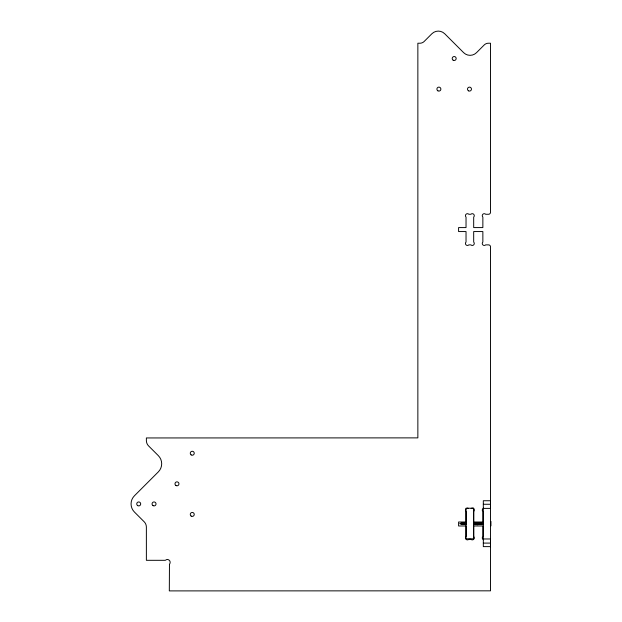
<?xml version="1.0" encoding="UTF-8"?>
<svg xmlns="http://www.w3.org/2000/svg" width="622" height="622" viewBox="0 0 622 622"><rect width="100%" height="100%" fill="white"/><g stroke="black" fill="none" stroke-linecap="round" stroke-linejoin="round"><path stroke-width="0.93" d="M461.726 524.051C461.345 524.61 460.949 522.915 461.975 523.981M461.819 523.429L461.959 522.783M462.682 523.39C463.079 521.042 463.219 525.87 463.662 524.144M463.802 523.39C464.206 521.042 464.346 525.87 464.789 524.144M464.929 523.39C465.334 521.042 465.466 525.87 465.909 524.144M466.049 523.39L466.197 522.775M473.824 523.918L473.637 524.61L474.345 523.981M474.951 523.918L474.765 524.626L475.465 523.981M475.045 523.397L475.278 522.643L476.219 523.988M476.071 523.918L475.838 524.657L476.592 523.988M476.164 523.397L476.39 522.659L477.338 523.988M477.198 523.918C476.413 524.867 478.497 524.952 478.326 523.918M477.292 523.397C477.696 521.119 478.512 524.991 478.839 523.988M478.419 523.397C478.816 521.003 479.049 526.313 479.445 523.918M479.539 523.397C479.943 521.003 480.168 526.313 480.573 523.918M480.666 523.397C481.063 521.003 481.296 526.313 481.692 523.918M481.786 523.397C482.19 521.003 482.415 526.313 482.82 523.918M482.913 523.397L483.006 522.947M462.543 524.144L462.356 524.641L462.022 522.791M462.123 523.475C462.511 521.889 462.667 525.155 463.102 523.981M463.242 523.475C463.639 521.889 463.794 525.155 464.23 523.981M464.37 523.475C464.758 521.889 464.922 525.155 465.349 523.981M465.489 523.475L465.769 523.001L466.197 524.222M474.485 523.483C475.744 522.021 476.6 523.732 474.252 522.775L473.739 522.962L474.765 523.001L475.091 523.988M475.605 523.483C476.11 522.2 478.271 523.421 475.931 523.071L476.499 522.791C478.007 521.881 478.435 525.823 477.338 523.981M476.732 523.483L477.618 522.791M477.851 523.483L478.085 522.993M478.979 523.483C479.375 521.897 479.531 525.162 479.959 523.988M480.098 523.483C480.495 521.897 480.651 525.162 481.086 523.988M481.226 523.483C481.622 521.897 481.778 525.162 482.206 523.988M482.353 523.483C482.742 521.897 482.897 525.162 483.333 523.988M474.858 524.354L473.964 523.981M475.978 524.354L475.091 523.981M477.572 522.69C475.729 521.835 476.755 525.948 477.712 523.981M475.838 522.993L476.452 522.69L475.371 522.775C473.715 522.223 474.407 525.209 475.317 524.175M475.371 524.237L477.649 524.144L477.058 524.525L476.219 523.981M478.131 524.626L473.684 524.525L474.189 524.175M474.057 522.791L475.325 522.69L474.672 523.016M483.053 522.791L483.613 524.525M477.058 524.525L477.649 524.144M474.104 522.69L473.7 522.923M475.402 524.144L474.975 524.424M476.094 524.424L476.436 524.175M473.544 524.61L474.104 524.292C475.045 524.688 472.829 524.463 475.325 524.292M476.405 524.323L477.012 524.626L475.247 524.307L475.838 524.657L475.418 522.947M477.02 522.947L477.517 522.659L476.545 522.947M473.964 523.988L473.676 523.063L475.325 522.69M476.359 522.69L475.433 522.744M461.4 522.931L459.697 523.646L461.4 524.362M477.572 524.299L478.085 524.657M483.317 504.263L490.509 504.263M483.317 508.384L490.509 508.384M483.317 538.971L490.509 538.971M483.317 543.092L490.509 543.092M474.718 522.993L474.298 522.947M490.937 521.407L490.937 525.909M490.431 507.249A1.99 1.99 0 0 0 490.509 506.712L490.509 246.848A1.99 1.99 0 0 0 488.519 244.866L485.673 244.866A1.99 1.99 0 0 1 482.859 244.866A1.99 1.99 0 0 1 482.859 242.051L482.859 231.555L473.684 231.555L473.684 242.051A1.99 1.99 0 0 1 473.684 244.866A1.99 1.99 0 0 1 470.87 244.866L468.848 244.866A1.99 1.99 0 0 1 466.033 244.866A1.99 1.99 0 0 1 466.033 242.051L466.033 231.555L458.585 231.555L458.585 227.582L466.033 227.582L466.033 217.086A1.99 1.99 0 0 1 466.033 214.271A1.99 1.99 0 0 1 468.848 214.271L470.87 214.271A1.99 1.99 0 0 1 473.684 214.271A1.99 1.99 0 0 1 473.684 217.086L473.684 227.582L482.859 227.582L482.859 217.086A1.99 1.99 0 0 1 482.859 214.271A1.99 1.99 0 0 1 485.673 214.271L488.519 214.271A1.99 1.99 0 0 0 490.509 212.289L490.509 43.221L488.48 43.221A6.041 6.041 0 0 0 484.204 44.971L476.506 52.676A9.081 9.081 0 0 1 463.662 52.683L444.714 33.751A9.081 9.081 0 0 0 431.87 33.759L424.173 41.464A6.041 6.041 0 0 1 419.897 43.221L417.86 43.221L417.86 437.88L146.38 437.95L146.38 440.531A7.627 7.627 0 0 0 148.596 445.927L158.322 455.646A11.468 11.468 0 0 1 158.338 471.873L134.414 495.812A11.468 11.468 0 0 0 134.43 512.038L144.156 521.757A7.627 7.627 0 0 1 146.372 527.153L146.38 560.313L165.211 560.313A4.113 4.113 0 0 0 166.082 559.87A2.333 2.333 0 0 1 167.862 559.52A2.908 2.908 0 0 1 169.627 564.053A0.809 0.809 0 0 1 169.464 564.224L169.316 590.9L490.509 590.83L490.509 541.272A1.99 1.99 0 0 0 490.431 540.736M483.628 508.221A1.99 1.99 0 0 0 482.859 511.509L482.859 522.006L473.684 522.006L473.684 511.509A1.99 1.99 0 0 0 473.684 508.695M468.545 508.454A1.99 1.99 0 0 0 466.033 511.509L466.033 522.006L458.585 522.006L458.585 525.979L466.033 525.979L466.033 536.475A1.99 1.99 0 0 0 466.033 539.29A1.99 1.99 0 0 0 468.848 539.29L470.87 539.29A1.99 1.99 0 0 0 473.684 539.29A1.99 1.99 0 0 0 473.684 536.475L473.684 525.979L482.859 525.979L482.859 536.475A1.99 1.99 0 0 0 483.628 539.764M471.173 508.454A1.99 1.99 0 0 1 473.381 508.454M476.405 522.659L475.947 522.923L476.39 522.659M490.509 500.741L483.317 500.741L483.317 546.621L490.509 546.621L490.509 500.741M473.684 508.221L466.033 508.221L466.033 538.808L473.684 538.808L473.684 508.221M137.726 505.647A1.99 1.99 0 0 0 140.704 503.929A1.99 1.99 0 0 0 137.726 502.203A1.99 1.99 0 0 0 137.726 505.647M153.043 505.647A1.99 1.99 0 0 0 156.029 503.929A1.99 1.99 0 0 0 153.043 502.203A1.99 1.99 0 0 0 153.043 505.647M191.156 454.9A1.99 1.99 0 0 0 194.243 453.376A1.99 1.99 0 0 0 191.382 451.463A1.99 1.99 0 0 0 191.156 454.9M175.972 485.557A1.99 1.99 0 0 0 178.957 483.838A1.99 1.99 0 0 0 175.972 482.112A1.99 1.99 0 0 0 175.972 485.557M191.156 516.081A1.99 1.99 0 0 0 194.243 514.557A1.99 1.99 0 0 0 191.382 512.645A1.99 1.99 0 0 0 191.156 516.081M468.49 90.828A1.99 1.99 0 0 0 471.468 89.101A1.99 1.99 0 0 0 468.49 87.383A1.99 1.99 0 0 0 468.49 90.828M453.197 60.233A1.99 1.99 0 0 0 456.175 58.515A1.99 1.99 0 0 0 453.197 56.789A1.99 1.99 0 0 0 453.197 60.233M437.896 90.828A1.99 1.99 0 0 0 440.881 89.101A1.99 1.99 0 0 0 437.896 87.383A1.99 1.99 0 0 0 437.896 90.828"/></g></svg>
